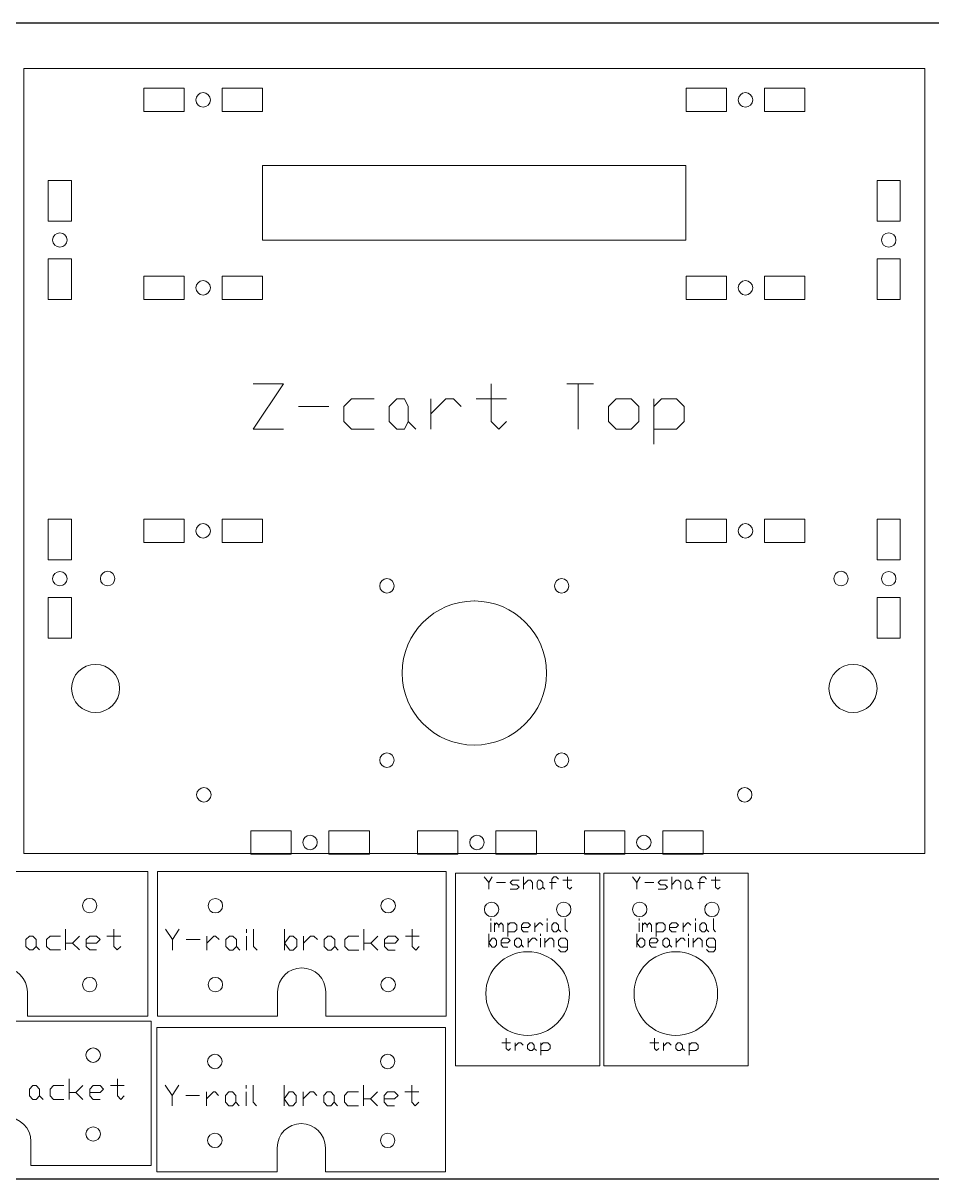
# Model space of a CAD drawing. Header units: inches. Extents: x 0 to 29.1, y -5.3 to 16.1.
# Drawn here: x 9.91 to 19.35, y 4.13 to 16.13 of the extents above; entities that cross this region are included whole.
import ezdxf

# ---------------------------------------------------------------- set-up
doc = ezdxf.new("R2010")
doc.units = ezdxf.units.IN
doc.header["$MEASUREMENT"] = 0
doc.layers.get('0').update_dxf_attribs({"linetype": 'CONTINUOUS', "true_color": 0xffffff})
doc.layers.add('CUT_SHEET_4', color=179, linetype='CONTINUOUS', true_color=0x131326)

# ---------------------------------------------------------------- blocks, each defined once
blk = doc.blocks.new('BORDER')
for p, q in [((24, 0), (0, 0)), ((0, -12), (24, -12))]:
    blk.add_line(p, q)
blk = doc.blocks.new('y_rail_bracket_1')
at = {"layer": 'CUT_SHEET_4', "color": 3, "lineweight": 15, "true_color": 0x00ff00}
for p, q in [((2.998, 0), (0, 0)), ((0, 0), (0, -1.499)), ((2.998, -1.499), (2.998, 0)), ((1.249, -1.499), (1.249, -1.249)), ((1.749, -1.249), (1.749, -1.499)), ((0, -1.499), (1.249, -1.499)), ((1.749, -1.499), (2.998, -1.499))]:
    blk.add_line(p, q, dxfattribs=at)
at = {"layer": 'CUT_SHEET_4', "color": 1, "lineweight": 15, "true_color": 0xff0000}
for p, q in [((0.527, -0.354), (0.527, -0.354)), ((2.321, -0.354), (2.321, -0.354))]:
    blk.add_line(p, q, dxfattribs=at)
at = {"layer": 'CUT_SHEET_4', "color": 7, "lineweight": 15, "true_color": 0xffffff}
for p, q in [((0.085, -0.599), (0.157, -0.706)), ((0.157, -0.706), (0.228, -0.599)), ((0.927, -0.634), (0.927, -0.599)), ((0.999, -0.599), (0.999, -0.778)), ((1.321, -0.814), (1.321, -0.599)), ((2.145, -0.814), (2.145, -0.599)), ((2.647, -0.599), (2.647, -0.778)), ((0.157, -0.706), (0.157, -0.814)), ((0.3, -0.706), (0.443, -0.706)), ((0.515, -0.742), (0.587, -0.67)), ((0.515, -0.814), (0.515, -0.67)), ((0.587, -0.67), (0.605, -0.67)), ((0.605, -0.67), (0.641, -0.706)), ((0.712, -0.706), (0.748, -0.67)), ((0.712, -0.778), (0.712, -0.706)), ((0.748, -0.67), (0.784, -0.67)), ((0.784, -0.67), (0.82, -0.706)), ((0.82, -0.706), (0.82, -0.778)), ((0.927, -0.814), (0.927, -0.67)), ((1.321, -0.742), (1.375, -0.67)), ((1.375, -0.67), (1.411, -0.67)), ((1.411, -0.67), (1.447, -0.706)), ((1.447, -0.706), (1.447, -0.778)), ((1.518, -0.742), (1.59, -0.67)), ((1.518, -0.814), (1.518, -0.67)), ((1.59, -0.67), (1.626, -0.67)), ((1.626, -0.67), (1.662, -0.706)), ((1.733, -0.706), (1.769, -0.67)), ((1.733, -0.778), (1.733, -0.706)), ((1.769, -0.67), (1.805, -0.67)), ((1.805, -0.67), (1.841, -0.706)), ((1.841, -0.706), (1.841, -0.778)), ((1.984, -0.67), (1.948, -0.706)), ((1.948, -0.706), (1.948, -0.778)), ((2.092, -0.67), (1.984, -0.67)), ((2.217, -0.742), (2.289, -0.67)), ((2.396, -0.67), (2.36, -0.706)), ((2.36, -0.706), (2.36, -0.778)), ((2.468, -0.67), (2.396, -0.67)), ((2.504, -0.706), (2.468, -0.67)), ((2.468, -0.742), (2.504, -0.706)), ((2.575, -0.67), (2.719, -0.67)), ((0.748, -0.814), (0.712, -0.778)), ((0.784, -0.814), (0.748, -0.814)), ((0.82, -0.778), (0.784, -0.814)), ((0.82, -0.778), (0.855, -0.814)), ((0.999, -0.778), (1.035, -0.814)), ((1.375, -0.814), (1.321, -0.742)), ((1.411, -0.814), (1.375, -0.814)), ((1.447, -0.778), (1.411, -0.814)), ((1.769, -0.814), (1.733, -0.778)), ((1.805, -0.814), (1.769, -0.814)), ((1.841, -0.778), (1.805, -0.814)), ((1.841, -0.778), (1.877, -0.814)), ((1.948, -0.778), (1.984, -0.814)), ((1.984, -0.814), (2.092, -0.814)), ((2.145, -0.742), (2.217, -0.742)), ((2.217, -0.742), (2.289, -0.814)), ((2.36, -0.742), (2.468, -0.742)), ((2.36, -0.778), (2.396, -0.814)), ((2.396, -0.814), (2.468, -0.814)), ((2.647, -0.778), (2.683, -0.814)), ((2.683, -0.814), (2.719, -0.778))]:
    blk.add_line(p, q, dxfattribs=at)
at = {"layer": 'CUT_SHEET_4', "color": 1, "lineweight": 15, "true_color": 0xff0000}
for points in [[(0.602, -0.279), (0.561, -0.279), (0.527, -0.312), (0.527, -0.354)], [(0.527, -0.354), (0.527, -0.395), (0.561, -0.429), (0.602, -0.429)], [(0.677, -0.354), (0.677, -0.312), (0.644, -0.279), (0.602, -0.279)], [(0.602, -0.429), (0.644, -0.429), (0.677, -0.395), (0.677, -0.354)], [(2.396, -0.279), (2.355, -0.279), (2.321, -0.312), (2.321, -0.354)], [(2.321, -0.354), (2.321, -0.395), (2.355, -0.429), (2.396, -0.429)], [(2.471, -0.354), (2.471, -0.312), (2.437, -0.279), (2.396, -0.279)], [(2.396, -0.429), (2.437, -0.429), (2.471, -0.395), (2.471, -0.354)], [(0.602, -1.098), (0.561, -1.098), (0.527, -1.132), (0.527, -1.173)], [(0.527, -1.173), (0.527, -1.214), (0.561, -1.248), (0.602, -1.248)], [(0.677, -1.173), (0.677, -1.132), (0.644, -1.098), (0.602, -1.098)], [(0.602, -1.248), (0.644, -1.248), (0.677, -1.214), (0.677, -1.173)], [(2.396, -1.098), (2.355, -1.098), (2.321, -1.132), (2.321, -1.173)], [(2.321, -1.173), (2.321, -1.214), (2.355, -1.248), (2.396, -1.248)], [(2.471, -1.173), (2.471, -1.132), (2.437, -1.098), (2.396, -1.098)], [(2.396, -1.248), (2.437, -1.248), (2.471, -1.214), (2.471, -1.173)]]:
    blk.add_open_spline(points, degree=3, dxfattribs=at)
at = {"layer": 'CUT_SHEET_4', "color": 3, "lineweight": 15, "true_color": 0x00ff00}
for points in [[(1.499, -0.999), (1.361, -0.999), (1.249, -1.111), (1.249, -1.249)], [(1.749, -1.249), (1.749, -1.111), (1.637, -0.999), (1.499, -0.999)]]:
    blk.add_open_spline(points, degree=3, dxfattribs=at)
blk = doc.blocks.new('y_rail_block_2')
at = {"layer": 'CUT_SHEET_4', "color": 3, "lineweight": 15, "true_color": 0x00ff00}
for p, q in [((2.998, 0), (0, 0)), ((0, 0), (0, -1.499)), ((2.998, -1.499), (2.998, 0)), ((1.249, -1.499), (1.249, -1.249)), ((1.749, -1.249), (1.749, -1.499)), ((0, -1.499), (1.249, -1.499)), ((1.749, -1.499), (2.998, -1.499))]:
    blk.add_line(p, q, dxfattribs=at)
at = {"layer": 'CUT_SHEET_4', "color": 1, "lineweight": 15, "true_color": 0xff0000}
for p, q in [((0.527, -0.354), (0.527, -0.354)), ((2.321, -0.354), (2.321, -0.354)), ((0.527, -1.173), (0.527, -1.173)), ((2.321, -1.173), (2.321, -1.173))]:
    blk.add_line(p, q, dxfattribs=at)
at = {"layer": 'CUT_SHEET_4', "color": 7, "lineweight": 15, "true_color": 0xffffff}
for p, q in [((0.085, -0.599), (0.157, -0.706)), ((0.157, -0.706), (0.228, -0.599)), ((0.927, -0.634), (0.927, -0.599)), ((0.999, -0.599), (0.999, -0.778)), ((1.321, -0.814), (1.321, -0.599)), ((2.145, -0.814), (2.145, -0.599)), ((2.647, -0.599), (2.647, -0.778)), ((0.157, -0.706), (0.157, -0.814)), ((0.3, -0.706), (0.443, -0.706)), ((0.515, -0.742), (0.587, -0.67)), ((0.515, -0.814), (0.515, -0.67)), ((0.587, -0.67), (0.605, -0.67)), ((0.605, -0.67), (0.64, -0.706)), ((0.712, -0.706), (0.748, -0.67)), ((0.712, -0.778), (0.712, -0.706)), ((0.748, -0.67), (0.784, -0.67)), ((0.784, -0.67), (0.82, -0.706)), ((0.82, -0.706), (0.82, -0.778)), ((0.927, -0.814), (0.927, -0.67)), ((1.321, -0.742), (1.375, -0.67)), ((1.375, -0.67), (1.411, -0.67)), ((1.411, -0.67), (1.447, -0.706)), ((1.447, -0.706), (1.447, -0.778)), ((1.518, -0.742), (1.59, -0.67)), ((1.518, -0.814), (1.518, -0.67)), ((1.59, -0.67), (1.626, -0.67)), ((1.626, -0.67), (1.662, -0.706)), ((1.733, -0.706), (1.769, -0.67)), ((1.733, -0.778), (1.733, -0.706)), ((1.769, -0.67), (1.805, -0.67)), ((1.805, -0.67), (1.841, -0.706)), ((1.841, -0.706), (1.841, -0.778)), ((1.984, -0.67), (1.948, -0.706)), ((1.948, -0.706), (1.948, -0.778)), ((2.092, -0.67), (1.984, -0.67)), ((2.217, -0.742), (2.289, -0.67)), ((2.396, -0.67), (2.36, -0.706)), ((2.36, -0.706), (2.36, -0.778)), ((2.468, -0.67), (2.396, -0.67)), ((2.504, -0.706), (2.468, -0.67)), ((2.468, -0.742), (2.504, -0.706)), ((2.575, -0.67), (2.719, -0.67)), ((0.748, -0.814), (0.712, -0.778)), ((0.784, -0.814), (0.748, -0.814)), ((0.82, -0.778), (0.784, -0.814)), ((0.82, -0.778), (0.855, -0.814)), ((0.999, -0.778), (1.035, -0.814)), ((1.375, -0.814), (1.321, -0.742)), ((1.411, -0.814), (1.375, -0.814)), ((1.447, -0.778), (1.411, -0.814)), ((1.769, -0.814), (1.733, -0.778)), ((1.805, -0.814), (1.769, -0.814)), ((1.841, -0.778), (1.805, -0.814)), ((1.841, -0.778), (1.877, -0.814)), ((1.948, -0.778), (1.984, -0.814)), ((1.984, -0.814), (2.092, -0.814)), ((2.145, -0.742), (2.217, -0.742)), ((2.217, -0.742), (2.289, -0.814)), ((2.36, -0.742), (2.468, -0.742)), ((2.36, -0.778), (2.396, -0.814)), ((2.396, -0.814), (2.468, -0.814)), ((2.647, -0.778), (2.683, -0.814)), ((2.683, -0.814), (2.719, -0.778))]:
    blk.add_line(p, q, dxfattribs=at)
at = {"layer": 'CUT_SHEET_4', "color": 1, "lineweight": 15, "true_color": 0xff0000}
for points in [[(0.602, -0.279), (0.561, -0.279), (0.527, -0.312), (0.527, -0.354)], [(0.527, -0.354), (0.527, -0.395), (0.561, -0.429), (0.602, -0.429)], [(0.677, -0.354), (0.677, -0.312), (0.644, -0.279), (0.602, -0.279)], [(0.602, -0.429), (0.644, -0.429), (0.677, -0.395), (0.677, -0.354)], [(2.396, -0.279), (2.355, -0.279), (2.321, -0.312), (2.321, -0.354)], [(2.321, -0.354), (2.321, -0.395), (2.355, -0.429), (2.396, -0.429)], [(2.471, -0.354), (2.471, -0.312), (2.437, -0.279), (2.396, -0.279)], [(2.396, -0.429), (2.437, -0.429), (2.471, -0.395), (2.471, -0.354)], [(0.602, -1.098), (0.561, -1.098), (0.527, -1.132), (0.527, -1.173)], [(0.527, -1.173), (0.527, -1.214), (0.561, -1.248), (0.602, -1.248)], [(0.677, -1.173), (0.677, -1.132), (0.644, -1.098), (0.602, -1.098)], [(0.602, -1.248), (0.644, -1.248), (0.677, -1.214), (0.677, -1.173)], [(2.396, -1.098), (2.355, -1.098), (2.321, -1.132), (2.321, -1.173)], [(2.321, -1.173), (2.321, -1.214), (2.355, -1.248), (2.396, -1.248)], [(2.471, -1.173), (2.471, -1.132), (2.437, -1.098), (2.396, -1.098)], [(2.396, -1.248), (2.437, -1.248), (2.471, -1.214), (2.471, -1.173)]]:
    blk.add_open_spline(points, degree=3, dxfattribs=at)
at = {"layer": 'CUT_SHEET_4', "color": 3, "lineweight": 15, "true_color": 0x00ff00}
for points in [[(1.499, -0.999), (1.361, -0.999), (1.249, -1.111), (1.249, -1.249)], [(1.749, -1.249), (1.749, -1.111), (1.637, -0.999), (1.499, -0.999)]]:
    blk.add_open_spline(points, degree=3, dxfattribs=at)

msp = doc.modelspace()

# ---------------------------------------------------------------- linework, layer by layer
at = {"layer": 'CUT_SHEET_4', "color": 3, "lineweight": 15, "true_color": 0x00ff00}
for p, q in [((19.273, 15.655), (9.918, 15.655)), ((9.918, 15.655), (9.918, 7.746)), ((19.273, 7.746), (19.273, 15.655)), ((9.918, 7.746), (9.918, 7.505)), ((19.273, 7.505), (19.273, 7.746)), ((9.918, 7.505), (19.273, 7.505)), ((11.205, 7.317), (8.207, 7.317)), ((11.205, 5.818), (11.205, 7.317)), ((14.4, 7.3), (15.899, 7.3)), ((14.4, 5.301), (14.4, 7.3)), ((15.899, 7.3), (15.899, 5.301)), ((15.939, 7.3), (17.438, 7.3)), ((15.939, 5.301), (15.939, 7.3)), ((17.438, 7.3), (17.438, 5.301)), ((9.955, 6.068), (9.955, 5.818)), ((11.241, 5.766), (8.243, 5.766)), ((9.955, 5.818), (11.205, 5.818)), ((11.241, 4.266), (11.241, 5.766)), ((15.899, 5.301), (14.4, 5.301)), ((17.438, 5.301), (15.939, 5.301)), ((9.992, 4.516), (9.992, 4.266)), ((9.992, 4.266), (11.241, 4.266))]:
    msp.add_line(p, q, dxfattribs=at)
at = {"layer": 'CUT_SHEET_4', "color": 1, "lineweight": 15, "true_color": 0xff0000}
for p, q in [((11.164, 15.45), (11.584, 15.45)), ((11.164, 15.21), (11.164, 15.45)), ((11.584, 15.45), (11.584, 15.21)), ((11.977, 15.45), (12.397, 15.45)), ((11.977, 15.21), (11.977, 15.45)), ((12.397, 15.45), (12.397, 15.21)), ((17.214, 15.45), (16.794, 15.45)), ((16.794, 15.45), (16.794, 15.21)), ((17.214, 15.21), (17.214, 15.45)), ((18.027, 15.45), (17.607, 15.45)), ((17.607, 15.45), (17.607, 15.21)), ((18.027, 15.21), (18.027, 15.45)), ((11.584, 15.21), (11.164, 15.21)), ((12.397, 15.21), (11.977, 15.21)), ((16.794, 15.21), (17.214, 15.21)), ((17.607, 15.21), (18.027, 15.21)), ((12.397, 13.875), (12.397, 14.65)), ((12.397, 14.65), (16.793, 14.65)), ((16.793, 14.65), (16.793, 13.875)), ((10.173, 14.492), (10.413, 14.492)), ((10.173, 14.072), (10.173, 14.492)), ((10.413, 14.492), (10.413, 14.072)), ((19.018, 14.492), (18.778, 14.492)), ((18.778, 14.492), (18.778, 14.072)), ((19.018, 14.072), (19.018, 14.492)), ((10.413, 14.072), (10.173, 14.072)), ((18.778, 14.072), (19.018, 14.072)), ((16.793, 13.875), (12.397, 13.875)), ((10.173, 13.679), (10.413, 13.679)), ((10.173, 13.259), (10.173, 13.679)), ((10.413, 13.679), (10.413, 13.259)), ((19.018, 13.679), (18.778, 13.679)), ((18.778, 13.679), (18.778, 13.259)), ((19.018, 13.259), (19.018, 13.679)), ((11.164, 13.499), (11.584, 13.499)), ((11.164, 13.259), (11.164, 13.499)), ((11.584, 13.499), (11.584, 13.259)), ((11.977, 13.499), (12.397, 13.499)), ((11.977, 13.259), (11.977, 13.499)), ((12.397, 13.499), (12.397, 13.259)), ((17.214, 13.499), (16.794, 13.499)), ((16.794, 13.499), (16.794, 13.259)), ((17.214, 13.259), (17.214, 13.499)), ((18.027, 13.499), (17.607, 13.499)), ((17.607, 13.499), (17.607, 13.259)), ((18.027, 13.259), (18.027, 13.499)), ((10.413, 13.259), (10.173, 13.259)), ((11.584, 13.259), (11.164, 13.259)), ((12.397, 13.259), (11.977, 13.259)), ((16.794, 13.259), (17.214, 13.259)), ((17.607, 13.259), (18.027, 13.259)), ((18.778, 13.259), (19.018, 13.259)), ((10.173, 10.975), (10.413, 10.975)), ((10.173, 10.555), (10.173, 10.975)), ((10.413, 10.975), (10.413, 10.555)), ((11.164, 10.975), (11.584, 10.975)), ((11.164, 10.735), (11.164, 10.975)), ((11.584, 10.975), (11.584, 10.735)), ((11.977, 10.975), (12.397, 10.975)), ((11.977, 10.735), (11.977, 10.975)), ((12.397, 10.975), (12.397, 10.735)), ((17.214, 10.975), (16.794, 10.975)), ((16.794, 10.975), (16.794, 10.735)), ((17.214, 10.735), (17.214, 10.975)), ((18.027, 10.975), (17.607, 10.975)), ((17.607, 10.975), (17.607, 10.735)), ((18.027, 10.735), (18.027, 10.975)), ((19.018, 10.975), (18.778, 10.975)), ((18.778, 10.975), (18.778, 10.555)), ((19.018, 10.555), (19.018, 10.975)), ((11.584, 10.735), (11.164, 10.735)), ((12.397, 10.735), (11.977, 10.735)), ((16.794, 10.735), (17.214, 10.735)), ((17.607, 10.735), (18.027, 10.735)), ((10.413, 10.555), (10.173, 10.555)), ((18.778, 10.555), (19.018, 10.555)), ((18.478, 10.36), (18.478, 10.36)), ((13.763, 10.284), (13.763, 10.284)), ((15.428, 10.284), (15.428, 10.284)), ((18.403, 10.285), (18.403, 10.285)), ((10.173, 10.162), (10.413, 10.162)), ((10.173, 9.742), (10.173, 10.162)), ((10.413, 10.162), (10.413, 9.742)), ((19.018, 10.162), (18.778, 10.162)), ((18.778, 10.162), (18.778, 9.742)), ((19.018, 9.742), (19.018, 10.162)), ((10.413, 9.742), (10.173, 9.742)), ((18.778, 9.742), (19.018, 9.742)), ((12.274, 7.739), (12.694, 7.739)), ((12.274, 7.5), (12.274, 7.739)), ((12.694, 7.739), (12.694, 7.5)), ((13.087, 7.739), (13.507, 7.739)), ((13.087, 7.5), (13.087, 7.739)), ((13.507, 7.739), (13.507, 7.5)), ((14.007, 7.739), (14.426, 7.739)), ((14.007, 7.5), (14.007, 7.739)), ((14.426, 7.739), (14.426, 7.5)), ((14.82, 7.739), (15.24, 7.739)), ((14.82, 7.5), (14.82, 7.739)), ((15.24, 7.739), (15.24, 7.5)), ((15.739, 7.739), (16.159, 7.739)), ((15.739, 7.5), (15.739, 7.739)), ((16.159, 7.739), (16.159, 7.5)), ((16.553, 7.739), (16.972, 7.739)), ((16.553, 7.5), (16.553, 7.739)), ((16.972, 7.739), (16.972, 7.5)), ((12.694, 7.5), (12.274, 7.5)), ((13.507, 7.5), (13.087, 7.5)), ((14.426, 7.5), (14.007, 7.5)), ((15.24, 7.5), (14.82, 7.5)), ((16.159, 7.5), (15.739, 7.5)), ((16.972, 7.5), (16.553, 7.5)), ((10.527, 6.964), (10.527, 6.964)), ((17.063, 7), (17.063, 7)), ((10.602, 6.889), (10.602, 6.889)), ((14.7, 6.925), (14.7, 6.925)), ((16.239, 6.925), (16.239, 6.925)), ((16.313, 6.85), (16.313, 6.85)), ((15.15, 6.485), (15.15, 6.485)), ((10.527, 6.144), (10.527, 6.144)), ((10.602, 6.069), (10.602, 6.069)), ((15.584, 6.051), (15.584, 6.051)), ((17.122, 6.051), (17.122, 6.051)), ((16.688, 5.616), (16.688, 5.616)), ((10.564, 5.412), (10.564, 5.412)), ((10.639, 5.337), (10.639, 5.337)), ((10.639, 4.518), (10.639, 4.518))]:
    msp.add_line(p, q, dxfattribs=at)
at = {"layer": 'CUT_SHEET_4', "color": 7, "lineweight": 15, "true_color": 0xffffff}
for p, q in [((12.299, 12.383), (12.613, 12.383)), ((12.613, 12.383), (12.299, 11.912)), ((14.772, 12.383), (14.772, 11.99)), ((15.557, 12.383), (15.832, 12.383)), ((15.675, 12.383), (15.675, 11.912)), ((12.77, 12.147), (13.084, 12.147)), ((13.32, 12.226), (13.242, 12.147)), ((13.242, 12.147), (13.242, 11.99)), ((13.556, 12.226), (13.32, 12.226)), ((13.713, 12.147), (13.791, 12.226)), ((13.713, 11.99), (13.713, 12.147)), ((13.791, 12.226), (13.87, 12.226)), ((13.87, 12.226), (13.909, 12.147)), ((13.909, 12.147), (13.909, 11.99)), ((14.144, 12.069), (14.301, 12.226)), ((14.144, 11.912), (14.144, 12.226)), ((14.301, 12.226), (14.38, 12.226)), ((14.38, 12.226), (14.458, 12.147)), ((14.615, 12.226), (14.929, 12.226)), ((15.989, 12.147), (16.068, 12.226)), ((15.989, 11.99), (15.989, 12.147)), ((16.068, 12.226), (16.225, 12.226)), ((16.225, 12.226), (16.303, 12.147)), ((16.303, 12.147), (16.303, 11.99)), ((16.46, 12.147), (16.539, 12.226)), ((16.46, 11.755), (16.46, 12.226)), ((16.539, 12.226), (16.696, 12.226)), ((16.696, 12.226), (16.774, 12.147)), ((16.774, 12.147), (16.774, 11.99)), ((12.299, 11.912), (12.613, 11.912)), ((13.242, 11.99), (13.32, 11.912)), ((13.32, 11.912), (13.556, 11.912)), ((13.791, 11.912), (13.713, 11.99)), ((13.87, 11.912), (13.791, 11.912)), ((13.909, 11.99), (13.87, 11.912)), ((13.909, 11.99), (13.987, 11.912)), ((14.772, 11.99), (14.851, 11.912)), ((14.851, 11.912), (14.929, 11.99)), ((16.068, 11.912), (15.989, 11.99)), ((16.225, 11.912), (16.068, 11.912)), ((16.303, 11.99), (16.225, 11.912)), ((16.696, 11.912), (16.46, 11.912)), ((16.774, 11.99), (16.696, 11.912)), ((14.699, 7.262), (14.746, 7.204)), ((14.746, 7.204), (14.781, 7.262)), ((14.746, 7.204), (14.746, 7.134)), ((14.827, 7.204), (14.921, 7.204)), ((14.967, 7.204), (14.991, 7.227)), ((14.991, 7.181), (14.967, 7.204)), ((14.991, 7.227), (15.061, 7.227)), ((15.107, 7.134), (15.107, 7.262)), ((15.107, 7.181), (15.154, 7.227)), ((15.154, 7.227), (15.178, 7.227)), ((15.178, 7.227), (15.201, 7.204)), ((15.201, 7.204), (15.201, 7.134)), ((15.248, 7.204), (15.259, 7.227)), ((15.248, 7.157), (15.248, 7.204)), ((15.259, 7.227), (15.283, 7.227)), ((15.283, 7.227), (15.306, 7.204)), ((15.306, 7.204), (15.306, 7.157)), ((15.376, 7.204), (15.446, 7.204)), ((15.423, 7.262), (15.399, 7.239)), ((15.399, 7.239), (15.399, 7.134)), ((15.446, 7.262), (15.423, 7.262)), ((15.469, 7.239), (15.446, 7.262)), ((15.516, 7.227), (15.609, 7.227)), ((15.563, 7.262), (15.563, 7.157)), ((16.238, 7.262), (16.284, 7.204)), ((16.284, 7.204), (16.319, 7.262)), ((16.284, 7.204), (16.284, 7.134)), ((16.366, 7.204), (16.459, 7.204)), ((16.506, 7.204), (16.529, 7.227)), ((16.529, 7.181), (16.506, 7.204)), ((16.529, 7.227), (16.6, 7.227)), ((16.646, 7.134), (16.646, 7.262)), ((16.646, 7.181), (16.693, 7.227)), ((16.693, 7.227), (16.716, 7.227)), ((16.716, 7.227), (16.74, 7.204)), ((16.74, 7.204), (16.74, 7.134)), ((16.786, 7.204), (16.798, 7.227)), ((16.786, 7.157), (16.786, 7.204)), ((16.798, 7.227), (16.821, 7.227)), ((16.821, 7.227), (16.845, 7.204)), ((16.845, 7.204), (16.845, 7.157)), ((16.915, 7.204), (16.985, 7.204)), ((16.961, 7.262), (16.938, 7.239)), ((16.938, 7.239), (16.938, 7.134)), ((16.985, 7.262), (16.961, 7.262)), ((17.008, 7.239), (16.985, 7.262)), ((17.055, 7.227), (17.148, 7.227)), ((17.101, 7.262), (17.101, 7.157)), ((14.967, 7.134), (15.037, 7.134)), ((15.037, 7.181), (14.991, 7.181)), ((15.061, 7.157), (15.037, 7.181)), ((15.037, 7.134), (15.061, 7.157)), ((15.259, 7.134), (15.248, 7.157)), ((15.283, 7.134), (15.259, 7.134)), ((15.306, 7.157), (15.283, 7.134)), ((15.306, 7.157), (15.329, 7.134)), ((15.563, 7.157), (15.586, 7.134)), ((15.586, 7.134), (15.609, 7.157)), ((16.506, 7.134), (16.576, 7.134)), ((16.576, 7.181), (16.529, 7.181)), ((16.6, 7.157), (16.576, 7.181)), ((16.576, 7.134), (16.6, 7.157)), ((16.798, 7.134), (16.786, 7.157)), ((16.821, 7.134), (16.798, 7.134)), ((16.845, 7.157), (16.821, 7.134)), ((16.845, 7.157), (16.868, 7.134)), ((17.101, 7.157), (17.125, 7.134)), ((17.125, 7.134), (17.148, 7.157)), ((14.769, 6.808), (14.769, 6.831)), ((14.769, 6.691), (14.769, 6.785)), ((14.804, 6.761), (14.827, 6.785)), ((14.804, 6.691), (14.804, 6.785)), ((14.827, 6.785), (14.851, 6.761)), ((14.851, 6.761), (14.874, 6.785)), ((14.851, 6.761), (14.851, 6.738)), ((14.874, 6.785), (14.897, 6.761)), ((14.897, 6.761), (14.897, 6.691)), ((14.944, 6.761), (14.968, 6.785)), ((14.944, 6.645), (14.944, 6.785)), ((14.968, 6.785), (15.014, 6.785)), ((15.014, 6.785), (15.037, 6.761)), ((15.037, 6.761), (15.037, 6.715)), ((15.108, 6.785), (15.084, 6.761)), ((15.084, 6.761), (15.084, 6.715)), ((15.084, 6.738), (15.154, 6.738)), ((15.154, 6.785), (15.108, 6.785)), ((15.178, 6.761), (15.154, 6.785)), ((15.154, 6.738), (15.178, 6.761)), ((15.224, 6.738), (15.271, 6.785)), ((15.224, 6.691), (15.224, 6.785)), ((15.271, 6.785), (15.283, 6.785)), ((15.283, 6.785), (15.306, 6.761)), ((15.353, 6.808), (15.353, 6.831)), ((15.353, 6.691), (15.353, 6.785)), ((15.399, 6.761), (15.423, 6.785)), ((15.399, 6.715), (15.399, 6.761)), ((15.423, 6.785), (15.446, 6.785)), ((15.446, 6.785), (15.469, 6.761)), ((15.469, 6.761), (15.469, 6.715)), ((15.539, 6.831), (15.539, 6.715)), ((16.308, 6.808), (16.308, 6.831)), ((16.308, 6.691), (16.308, 6.785)), ((16.343, 6.761), (16.366, 6.785)), ((16.343, 6.691), (16.343, 6.785)), ((16.366, 6.785), (16.389, 6.761)), ((16.389, 6.761), (16.413, 6.785)), ((16.389, 6.761), (16.389, 6.738)), ((16.413, 6.785), (16.436, 6.761)), ((16.436, 6.761), (16.436, 6.691)), ((16.483, 6.761), (16.506, 6.785)), ((16.483, 6.645), (16.483, 6.785)), ((16.506, 6.785), (16.553, 6.785)), ((16.553, 6.785), (16.576, 6.761)), ((16.576, 6.761), (16.576, 6.715)), ((16.646, 6.785), (16.623, 6.761)), ((16.623, 6.761), (16.623, 6.715)), ((16.623, 6.738), (16.693, 6.738)), ((16.693, 6.785), (16.646, 6.785)), ((16.716, 6.761), (16.693, 6.785)), ((16.693, 6.738), (16.716, 6.761)), ((16.763, 6.738), (16.81, 6.785)), ((16.763, 6.691), (16.763, 6.785)), ((16.81, 6.785), (16.821, 6.785)), ((16.821, 6.785), (16.845, 6.761)), ((16.891, 6.808), (16.891, 6.831)), ((16.891, 6.691), (16.891, 6.785)), ((16.938, 6.761), (16.961, 6.785)), ((16.938, 6.715), (16.938, 6.761)), ((16.961, 6.785), (16.985, 6.785)), ((16.985, 6.785), (17.008, 6.761)), ((17.008, 6.761), (17.008, 6.715)), ((17.078, 6.831), (17.078, 6.715)), ((9.94, 6.611), (9.976, 6.647)), ((9.94, 6.54), (9.94, 6.611)), ((9.976, 6.647), (10.011, 6.647)), ((10.011, 6.647), (10.047, 6.611)), ((10.047, 6.611), (10.047, 6.54)), ((10.191, 6.647), (10.155, 6.611)), ((10.155, 6.611), (10.155, 6.54)), ((10.298, 6.647), (10.191, 6.647)), ((10.352, 6.504), (10.352, 6.719)), ((10.424, 6.575), (10.495, 6.647)), ((10.603, 6.647), (10.567, 6.611)), ((10.567, 6.611), (10.567, 6.54)), ((10.674, 6.647), (10.603, 6.647)), ((10.71, 6.611), (10.674, 6.647)), ((10.674, 6.575), (10.71, 6.611)), ((10.782, 6.647), (10.925, 6.647)), ((10.853, 6.719), (10.853, 6.54)), ((14.746, 6.532), (14.746, 6.672)), ((14.746, 6.579), (14.781, 6.626)), ((14.781, 6.626), (14.804, 6.626)), ((14.804, 6.626), (14.827, 6.602)), ((14.827, 6.602), (14.827, 6.556)), ((14.897, 6.626), (14.874, 6.602)), ((14.874, 6.602), (14.874, 6.556)), ((14.944, 6.626), (14.897, 6.626)), ((15.014, 6.691), (14.944, 6.691)), ((14.967, 6.602), (14.944, 6.626)), ((14.944, 6.579), (14.967, 6.602)), ((15.037, 6.715), (15.014, 6.691)), ((15.014, 6.602), (15.037, 6.626)), ((15.014, 6.556), (15.014, 6.602)), ((15.037, 6.626), (15.061, 6.626)), ((15.061, 6.626), (15.084, 6.602)), ((15.084, 6.715), (15.108, 6.691)), ((15.084, 6.602), (15.084, 6.556)), ((15.108, 6.691), (15.154, 6.691)), ((15.154, 6.579), (15.201, 6.626)), ((15.154, 6.532), (15.154, 6.626)), ((15.201, 6.626), (15.224, 6.626)), ((15.224, 6.626), (15.248, 6.602)), ((15.283, 6.649), (15.283, 6.672)), ((15.283, 6.532), (15.283, 6.626)), ((15.329, 6.579), (15.376, 6.626)), ((15.329, 6.532), (15.329, 6.626)), ((15.376, 6.626), (15.399, 6.626)), ((15.423, 6.691), (15.399, 6.715)), ((15.399, 6.626), (15.423, 6.602)), ((15.446, 6.691), (15.423, 6.691)), ((15.423, 6.602), (15.423, 6.532)), ((15.469, 6.715), (15.446, 6.691)), ((15.469, 6.715), (15.493, 6.691)), ((15.493, 6.626), (15.469, 6.602)), ((15.469, 6.602), (15.469, 6.556)), ((15.539, 6.626), (15.493, 6.626)), ((15.539, 6.715), (15.563, 6.691)), ((15.563, 6.602), (15.539, 6.626)), ((15.563, 6.509), (15.563, 6.602)), ((16.284, 6.532), (16.284, 6.672)), ((16.284, 6.579), (16.319, 6.626)), ((16.319, 6.626), (16.343, 6.626)), ((16.343, 6.626), (16.366, 6.602)), ((16.366, 6.602), (16.366, 6.556)), ((16.436, 6.626), (16.413, 6.602)), ((16.413, 6.602), (16.413, 6.556)), ((16.483, 6.626), (16.436, 6.626)), ((16.553, 6.691), (16.483, 6.691)), ((16.506, 6.602), (16.483, 6.626)), ((16.483, 6.579), (16.506, 6.602)), ((16.576, 6.715), (16.553, 6.691)), ((16.553, 6.602), (16.576, 6.626)), ((16.553, 6.556), (16.553, 6.602)), ((16.576, 6.626), (16.599, 6.626)), ((16.599, 6.626), (16.623, 6.602)), ((16.623, 6.715), (16.646, 6.691)), ((16.623, 6.602), (16.623, 6.556)), ((16.646, 6.691), (16.693, 6.691)), ((16.693, 6.579), (16.739, 6.626)), ((16.693, 6.532), (16.693, 6.626)), ((16.739, 6.626), (16.763, 6.626)), ((16.763, 6.626), (16.786, 6.602)), ((16.821, 6.649), (16.821, 6.672)), ((16.821, 6.532), (16.821, 6.626)), ((16.868, 6.579), (16.915, 6.626)), ((16.868, 6.532), (16.868, 6.626)), ((16.915, 6.626), (16.938, 6.626)), ((16.961, 6.691), (16.938, 6.715)), ((16.938, 6.626), (16.961, 6.602)), ((16.985, 6.691), (16.961, 6.691)), ((16.961, 6.602), (16.961, 6.532)), ((17.008, 6.715), (16.985, 6.691)), ((17.008, 6.715), (17.031, 6.691)), ((17.031, 6.626), (17.008, 6.602)), ((17.008, 6.602), (17.008, 6.556)), ((17.078, 6.626), (17.031, 6.626)), ((17.078, 6.715), (17.101, 6.691)), ((17.101, 6.602), (17.078, 6.626)), ((17.101, 6.509), (17.101, 6.602)), ((9.976, 6.504), (9.94, 6.54)), ((10.011, 6.504), (9.976, 6.504)), ((10.047, 6.54), (10.011, 6.504)), ((10.047, 6.54), (10.083, 6.504)), ((10.155, 6.54), (10.191, 6.504)), ((10.191, 6.504), (10.298, 6.504)), ((10.352, 6.575), (10.424, 6.575)), ((10.424, 6.575), (10.495, 6.504)), ((10.567, 6.575), (10.674, 6.575)), ((10.567, 6.54), (10.603, 6.504)), ((10.603, 6.504), (10.674, 6.504)), ((10.853, 6.54), (10.889, 6.504)), ((10.889, 6.504), (10.925, 6.54)), ((14.781, 6.532), (14.746, 6.579)), ((14.804, 6.532), (14.781, 6.532)), ((14.827, 6.556), (14.804, 6.532)), ((14.874, 6.579), (14.944, 6.579)), ((14.874, 6.556), (14.897, 6.532)), ((14.897, 6.532), (14.944, 6.532)), ((15.037, 6.532), (15.014, 6.556)), ((15.061, 6.532), (15.037, 6.532)), ((15.084, 6.556), (15.061, 6.532)), ((15.084, 6.556), (15.107, 6.532)), ((15.469, 6.556), (15.493, 6.532)), ((15.469, 6.509), (15.493, 6.486)), ((15.493, 6.532), (15.563, 6.532)), ((15.493, 6.486), (15.539, 6.486)), ((15.539, 6.486), (15.563, 6.509)), ((16.319, 6.532), (16.284, 6.579)), ((16.343, 6.532), (16.319, 6.532)), ((16.366, 6.556), (16.343, 6.532)), ((16.413, 6.579), (16.483, 6.579)), ((16.413, 6.556), (16.436, 6.532)), ((16.436, 6.532), (16.483, 6.532)), ((16.576, 6.532), (16.553, 6.556)), ((16.599, 6.532), (16.576, 6.532)), ((16.623, 6.556), (16.599, 6.532)), ((16.623, 6.556), (16.646, 6.532)), ((17.008, 6.556), (17.031, 6.532)), ((17.008, 6.509), (17.031, 6.486)), ((17.031, 6.532), (17.101, 6.532)), ((17.031, 6.486), (17.078, 6.486)), ((17.078, 6.486), (17.101, 6.509)), ((14.88, 5.54), (14.973, 5.54)), ((14.927, 5.587), (14.927, 5.482)), ((15.02, 5.505), (15.055, 5.54)), ((15.02, 5.459), (15.02, 5.54)), ((15.055, 5.54), (15.078, 5.54)), ((15.078, 5.54), (15.102, 5.517)), ((15.148, 5.517), (15.172, 5.54)), ((15.172, 5.54), (15.195, 5.54)), ((15.195, 5.54), (15.218, 5.517)), ((15.288, 5.517), (15.312, 5.54)), ((15.288, 5.412), (15.288, 5.54)), ((15.312, 5.54), (15.358, 5.54)), ((15.358, 5.54), (15.382, 5.517)), ((16.419, 5.54), (16.512, 5.54)), ((16.465, 5.587), (16.465, 5.482)), ((16.559, 5.505), (16.594, 5.54)), ((16.559, 5.459), (16.559, 5.54)), ((16.594, 5.54), (16.617, 5.54)), ((16.617, 5.54), (16.64, 5.517)), ((16.687, 5.517), (16.71, 5.54)), ((16.71, 5.54), (16.734, 5.54)), ((16.734, 5.54), (16.757, 5.517)), ((16.827, 5.517), (16.85, 5.54)), ((16.827, 5.412), (16.827, 5.54)), ((16.85, 5.54), (16.897, 5.54)), ((16.897, 5.54), (16.92, 5.517)), ((14.927, 5.482), (14.95, 5.459)), ((14.95, 5.459), (14.973, 5.482)), ((15.148, 5.482), (15.148, 5.517)), ((15.172, 5.459), (15.148, 5.482)), ((15.195, 5.459), (15.172, 5.459)), ((15.218, 5.482), (15.195, 5.459)), ((15.218, 5.517), (15.218, 5.482)), ((15.218, 5.482), (15.242, 5.459)), ((15.358, 5.459), (15.288, 5.459)), ((15.382, 5.482), (15.358, 5.459)), ((15.382, 5.517), (15.382, 5.482)), ((16.465, 5.482), (16.489, 5.459)), ((16.489, 5.459), (16.512, 5.482)), ((16.687, 5.482), (16.687, 5.517)), ((16.71, 5.459), (16.687, 5.482)), ((16.734, 5.459), (16.71, 5.459)), ((16.757, 5.482), (16.734, 5.459)), ((16.757, 5.517), (16.757, 5.482)), ((16.757, 5.482), (16.78, 5.459)), ((16.897, 5.459), (16.827, 5.459)), ((16.92, 5.482), (16.897, 5.459)), ((16.92, 5.517), (16.92, 5.482)), ((10.388, 4.952), (10.388, 5.167)), ((10.89, 5.167), (10.89, 4.988)), ((9.976, 5.059), (10.012, 5.095)), ((9.976, 4.988), (9.976, 5.059)), ((10.012, 5.095), (10.048, 5.095)), ((10.048, 5.095), (10.083, 5.059)), ((10.083, 5.059), (10.083, 4.988)), ((10.227, 5.095), (10.191, 5.059)), ((10.191, 5.059), (10.191, 4.988)), ((10.334, 5.095), (10.227, 5.095)), ((10.46, 5.024), (10.531, 5.095)), ((10.639, 5.095), (10.603, 5.059)), ((10.603, 5.059), (10.603, 4.988)), ((10.71, 5.095), (10.639, 5.095)), ((10.746, 5.059), (10.71, 5.095)), ((10.71, 5.024), (10.746, 5.059)), ((10.818, 5.095), (10.961, 5.095)), ((10.012, 4.952), (9.976, 4.988)), ((10.048, 4.952), (10.012, 4.952)), ((10.083, 4.988), (10.048, 4.952)), ((10.083, 4.988), (10.119, 4.952)), ((10.191, 4.988), (10.227, 4.952)), ((10.227, 4.952), (10.334, 4.952)), ((10.388, 5.024), (10.46, 5.024)), ((10.46, 5.024), (10.531, 4.952)), ((10.603, 5.024), (10.71, 5.024)), ((10.603, 4.988), (10.639, 4.952)), ((10.639, 4.952), (10.71, 4.952)), ((10.89, 4.988), (10.925, 4.952)), ((10.925, 4.952), (10.961, 4.988))]:
    msp.add_line(p, q, dxfattribs=at)
at = {"layer": 'CUT_SHEET_4', "color": 1, "lineweight": 15, "true_color": 0xff0000}
for points, degree in [([(11.78, 15.405), (11.739, 15.405), (11.705, 15.371), (11.705, 15.33)], 3), ([(11.855, 15.33), (11.855, 15.371), (11.822, 15.405), (11.78, 15.405)], 3), ([(17.411, 15.405), (17.369, 15.405), (17.336, 15.371), (17.336, 15.33)], 3), ([(17.486, 15.33), (17.486, 15.371), (17.452, 15.405), (17.411, 15.405)], 3), ([(11.705, 15.33), (11.705, 15.288), (11.739, 15.255), (11.78, 15.255)], 3), ([(11.78, 15.255), (11.822, 15.255), (11.855, 15.288), (11.855, 15.33)], 3), ([(17.336, 15.33), (17.336, 15.288), (17.369, 15.255), (17.411, 15.255)], 3), ([(17.411, 15.255), (17.452, 15.255), (17.486, 15.288), (17.486, 15.33)], 3), ([(10.293, 13.95), (10.252, 13.95), (10.218, 13.917), (10.218, 13.875)], 3), ([(10.368, 13.875), (10.368, 13.917), (10.334, 13.95), (10.293, 13.95)], 3), ([(18.898, 13.95), (18.857, 13.95), (18.823, 13.917), (18.823, 13.875)], 3), ([(18.973, 13.875), (18.973, 13.917), (18.939, 13.95), (18.898, 13.95)], 3), ([(10.218, 13.875), (10.218, 13.834), (10.252, 13.8), (10.293, 13.8)], 3), ([(10.293, 13.8), (10.334, 13.8), (10.368, 13.834), (10.368, 13.875)], 3), ([(18.823, 13.875), (18.823, 13.834), (18.857, 13.8), (18.898, 13.8)], 3), ([(18.898, 13.8), (18.939, 13.8), (18.973, 13.834), (18.973, 13.875)], 3), ([(11.78, 13.454), (11.739, 13.454), (11.705, 13.42), (11.705, 13.379)], 3), ([(11.855, 13.379), (11.855, 13.42), (11.822, 13.454), (11.78, 13.454)], 3), ([(17.411, 13.454), (17.369, 13.454), (17.336, 13.42), (17.336, 13.379)], 3), ([(17.486, 13.379), (17.486, 13.42), (17.452, 13.454), (17.411, 13.454)], 3), ([(11.705, 13.379), (11.705, 13.337), (11.739, 13.304), (11.78, 13.304)], 3), ([(11.78, 13.304), (11.822, 13.304), (11.855, 13.337), (11.855, 13.379)], 3), ([(17.336, 13.379), (17.336, 13.337), (17.369, 13.304), (17.411, 13.304)], 3), ([(17.411, 13.304), (17.452, 13.304), (17.486, 13.337), (17.486, 13.379)], 3), ([(11.78, 10.93), (11.739, 10.93), (11.705, 10.896), (11.705, 10.855)], 3), ([(11.855, 10.855), (11.855, 10.896), (11.822, 10.93), (11.78, 10.93)], 3), ([(17.411, 10.93), (17.369, 10.93), (17.336, 10.896), (17.336, 10.855)], 3), ([(17.486, 10.855), (17.486, 10.896), (17.452, 10.93), (17.411, 10.93)], 3), ([(11.705, 10.855), (11.705, 10.814), (11.739, 10.78), (11.78, 10.78)], 3), ([(11.78, 10.78), (11.822, 10.78), (11.855, 10.814), (11.855, 10.855)], 3), ([(17.336, 10.855), (17.336, 10.814), (17.369, 10.78), (17.411, 10.78)], 3), ([(17.411, 10.78), (17.452, 10.78), (17.486, 10.814), (17.486, 10.855)], 3), ([(10.293, 10.433), (10.251, 10.433), (10.218, 10.4), (10.218, 10.358)], 3), ([(10.218, 10.358), (10.218, 10.317), (10.251, 10.284), (10.293, 10.284)], 3), ([(10.368, 10.358), (10.368, 10.4), (10.334, 10.433), (10.293, 10.433)], 3), ([(10.293, 10.284), (10.334, 10.284), (10.368, 10.317), (10.368, 10.358)], 3), ([(10.788, 10.435), (10.747, 10.435), (10.713, 10.401), (10.713, 10.36)], 3), ([(10.713, 10.36), (10.713, 10.318), (10.747, 10.285), (10.788, 10.285)], 3), ([(10.863, 10.36), (10.863, 10.401), (10.83, 10.435), (10.788, 10.435)], 3), ([(10.788, 10.285), (10.83, 10.285), (10.863, 10.318), (10.863, 10.36)], 3), ([(13.688, 10.359), (13.647, 10.359), (13.614, 10.325), (13.614, 10.284)], 3), ([(13.689, 10.359), (13.688, 10.359), (13.688, 10.359)], 2), ([(13.763, 10.284), (13.763, 10.325), (13.73, 10.359), (13.689, 10.359)], 3), ([(15.502, 10.359), (15.461, 10.359), (15.428, 10.325), (15.428, 10.284)], 3), ([(15.577, 10.284), (15.577, 10.325), (15.544, 10.359), (15.502, 10.359)], 3), ([(18.403, 10.435), (18.361, 10.435), (18.328, 10.401), (18.328, 10.36)], 3), ([(18.328, 10.36), (18.328, 10.318), (18.361, 10.285), (18.403, 10.285)], 3), ([(18.478, 10.36), (18.478, 10.401), (18.444, 10.435), (18.403, 10.435)], 3), ([(18.403, 10.285), (18.444, 10.285), (18.478, 10.318), (18.478, 10.36)], 3), ([(18.898, 10.433), (18.857, 10.433), (18.823, 10.4), (18.823, 10.358)], 3), ([(18.823, 10.358), (18.823, 10.317), (18.857, 10.284), (18.898, 10.284)], 3), ([(18.973, 10.358), (18.973, 10.4), (18.939, 10.433), (18.898, 10.433)], 3), ([(18.898, 10.284), (18.939, 10.284), (18.973, 10.317), (18.973, 10.358)], 3), ([(13.614, 10.284), (13.614, 10.243), (13.647, 10.209), (13.688, 10.209)], 3), ([(13.688, 10.209), (13.73, 10.209), (13.763, 10.243), (13.763, 10.284)], 3), ([(15.428, 10.284), (15.428, 10.243), (15.461, 10.209), (15.502, 10.209)], 3), ([(15.502, 10.209), (15.544, 10.209), (15.577, 10.243), (15.577, 10.284)], 3), ([(14.595, 10.127), (14.182, 10.127), (13.846, 9.793), (13.846, 9.379)], 3), ([(14.596, 10.127), (14.595, 10.127), (14.595, 10.127), (14.595, 10.127)], 3), ([(15.345, 9.379), (15.345, 9.793), (15.009, 10.127), (14.596, 10.127)], 3), ([(10.663, 9.469), (10.525, 9.469), (10.414, 9.357), (10.414, 9.219)], 3), ([(10.913, 9.219), (10.913, 9.357), (10.801, 9.469), (10.663, 9.469)], 3), ([(13.846, 9.379), (13.846, 8.966), (14.182, 8.631), (14.595, 8.631)], 3), ([(13.846, 9.379), (13.846, 9.379), (13.846, 9.379), (13.846, 9.379)], 3), ([(14.595, 8.631), (15.009, 8.631), (15.345, 8.966), (15.345, 9.379)], 3), ([(18.528, 9.469), (18.39, 9.469), (18.278, 9.357), (18.278, 9.219)], 3), ([(18.777, 9.219), (18.777, 9.357), (18.666, 9.469), (18.528, 9.469)], 3), ([(10.414, 9.219), (10.414, 9.081), (10.525, 8.969), (10.663, 8.969)], 3), ([(10.663, 8.969), (10.801, 8.969), (10.913, 9.081), (10.913, 9.219)], 3), ([(18.278, 9.219), (18.278, 9.081), (18.39, 8.969), (18.528, 8.969)], 3), ([(18.528, 8.969), (18.666, 8.969), (18.777, 9.081), (18.777, 9.219)], 3), ([(13.688, 8.549), (13.647, 8.549), (13.614, 8.515), (13.614, 8.474)], 3), ([(13.763, 8.474), (13.763, 8.515), (13.73, 8.549), (13.688, 8.549)], 3), ([(15.502, 8.549), (15.461, 8.549), (15.428, 8.515), (15.428, 8.474)], 3), ([(15.577, 8.474), (15.577, 8.515), (15.544, 8.549), (15.502, 8.549)], 3), ([(13.614, 8.474), (13.614, 8.433), (13.647, 8.399), (13.688, 8.399)], 3), ([(13.688, 8.399), (13.73, 8.399), (13.763, 8.433), (13.763, 8.474)], 3), ([(13.763, 8.474), (13.763, 8.474), (13.763, 8.474), (13.763, 8.474)], 3), ([(15.428, 8.474), (15.428, 8.433), (15.461, 8.399), (15.502, 8.399)], 3), ([(15.502, 8.399), (15.544, 8.399), (15.577, 8.433), (15.577, 8.474)], 3), ([(11.788, 8.19), (11.746, 8.19), (11.713, 8.156), (11.713, 8.115)], 3), ([(11.863, 8.115), (11.863, 8.156), (11.829, 8.19), (11.788, 8.19)], 3), ([(17.403, 8.19), (17.362, 8.19), (17.328, 8.156), (17.328, 8.115)], 3), ([(17.478, 8.115), (17.478, 8.156), (17.445, 8.19), (17.403, 8.19)], 3), ([(11.713, 8.115), (11.713, 8.074), (11.746, 8.04), (11.788, 8.04)], 3), ([(11.788, 8.04), (11.829, 8.04), (11.863, 8.074), (11.863, 8.115)], 3), ([(17.328, 8.115), (17.328, 8.074), (17.362, 8.04), (17.403, 8.04)], 3), ([(17.403, 8.04), (17.445, 8.04), (17.478, 8.074), (17.478, 8.115)], 3), ([(12.891, 7.695), (12.849, 7.695), (12.816, 7.661), (12.816, 7.62)], 3), ([(12.965, 7.62), (12.965, 7.661), (12.932, 7.695), (12.891, 7.695)], 3), ([(14.623, 7.695), (14.582, 7.695), (14.548, 7.661), (14.548, 7.62)], 3), ([(14.698, 7.62), (14.698, 7.661), (14.665, 7.695), (14.623, 7.695)], 3), ([(16.356, 7.695), (16.314, 7.695), (16.281, 7.661), (16.281, 7.62)], 3), ([(16.431, 7.62), (16.431, 7.661), (16.397, 7.695), (16.356, 7.695)], 3), ([(12.816, 7.62), (12.816, 7.578), (12.849, 7.545), (12.891, 7.545)], 3), ([(12.891, 7.545), (12.932, 7.545), (12.965, 7.578), (12.965, 7.62)], 3), ([(14.548, 7.62), (14.548, 7.578), (14.582, 7.545), (14.623, 7.545)], 3), ([(14.623, 7.545), (14.665, 7.545), (14.698, 7.578), (14.698, 7.62)], 3), ([(16.281, 7.62), (16.281, 7.578), (16.315, 7.545), (16.356, 7.545)], 3), ([(16.356, 7.545), (16.397, 7.545), (16.431, 7.578), (16.431, 7.62)], 3), ([(10.602, 7.039), (10.561, 7.039), (10.527, 7.005), (10.527, 6.964)], 3), ([(10.527, 6.964), (10.527, 6.922), (10.561, 6.889), (10.602, 6.889)], 3), ([(10.677, 6.964), (10.677, 7.005), (10.644, 7.039), (10.602, 7.039)], 3), ([(10.602, 6.889), (10.644, 6.889), (10.677, 6.922), (10.677, 6.964)], 3), ([(14.775, 7), (14.733, 7), (14.7, 6.967), (14.7, 6.925)], 3), ([(14.849, 6.925), (14.85, 6.967), (14.816, 7), (14.775, 7)], 3), ([(15.524, 7), (15.483, 7), (15.449, 6.967), (15.449, 6.925)], 3), ([(15.599, 6.925), (15.599, 6.967), (15.566, 7), (15.524, 7)], 3), ([(16.313, 7), (16.272, 7), (16.239, 6.967), (16.239, 6.925)], 3), ([(16.388, 6.925), (16.388, 6.967), (16.355, 7), (16.313, 7)], 3), ([(17.063, 7), (17.022, 7), (16.988, 6.967), (16.988, 6.925)], 3), ([(17.138, 6.925), (17.138, 6.967), (17.104, 7), (17.063, 7)], 3), ([(14.7, 6.925), (14.7, 6.884), (14.733, 6.85), (14.775, 6.85)], 3), ([(14.775, 6.85), (14.816, 6.85), (14.85, 6.884), (14.849, 6.925)], 3), ([(15.449, 6.925), (15.449, 6.925), (15.449, 6.925)], 2), ([(15.449, 6.925), (15.449, 6.884), (15.483, 6.85), (15.524, 6.851)], 3), ([(15.524, 6.851), (15.566, 6.85), (15.599, 6.884), (15.599, 6.925)], 3), ([(16.239, 6.925), (16.238, 6.884), (16.272, 6.85), (16.313, 6.85)], 3), ([(16.313, 6.85), (16.355, 6.85), (16.388, 6.884), (16.388, 6.925)], 3), ([(16.988, 6.925), (16.988, 6.925), (16.988, 6.925)], 2), ([(16.988, 6.925), (16.988, 6.884), (17.022, 6.85), (17.063, 6.851)], 3), ([(17.063, 6.851), (17.104, 6.85), (17.138, 6.884), (17.138, 6.925)], 3), ([(15.15, 6.485), (14.91, 6.485), (14.715, 6.291), (14.715, 6.051)], 3), ([(15.584, 6.051), (15.584, 6.291), (15.389, 6.485), (15.15, 6.485)], 3), ([(16.688, 6.485), (16.448, 6.485), (16.254, 6.291), (16.254, 6.051)], 3), ([(17.122, 6.051), (17.122, 6.291), (16.928, 6.485), (16.688, 6.485)], 3), ([(16.688, 6.485), (16.688, 6.485), (16.688, 6.485)], 2), ([(10.602, 6.219), (10.561, 6.219), (10.527, 6.186), (10.527, 6.144)], 3), ([(10.527, 6.144), (10.527, 6.103), (10.561, 6.069), (10.602, 6.069)], 3), ([(10.677, 6.144), (10.677, 6.186), (10.644, 6.219), (10.602, 6.219)], 3), ([(10.602, 6.069), (10.644, 6.069), (10.677, 6.103), (10.677, 6.144)], 3), ([(14.715, 6.051), (14.715, 5.811), (14.91, 5.616), (15.15, 5.616)], 3), ([(14.715, 6.051), (14.715, 6.051), (14.715, 6.051)], 2), ([(15.15, 5.616), (15.389, 5.616), (15.584, 5.811), (15.584, 6.051)], 3), ([(16.254, 6.051), (16.254, 5.811), (16.448, 5.616), (16.688, 5.616)], 3), ([(16.254, 6.051), (16.254, 6.051), (16.254, 6.051)], 2), ([(16.688, 5.616), (16.928, 5.616), (17.122, 5.811), (17.122, 6.051)], 3), ([(10.639, 5.487), (10.597, 5.487), (10.564, 5.453), (10.564, 5.412)], 3), ([(10.564, 5.412), (10.564, 5.371), (10.597, 5.337), (10.639, 5.337)], 3), ([(10.713, 5.412), (10.713, 5.453), (10.68, 5.487), (10.639, 5.487)], 3), ([(10.639, 5.337), (10.68, 5.337), (10.713, 5.371), (10.713, 5.412)], 3), ([(10.639, 4.668), (10.597, 4.668), (10.564, 4.634), (10.564, 4.593)], 3), ([(10.564, 4.593), (10.564, 4.551), (10.597, 4.518), (10.639, 4.518)], 3), ([(10.713, 4.593), (10.713, 4.634), (10.68, 4.668), (10.639, 4.668)], 3), ([(10.639, 4.518), (10.68, 4.518), (10.713, 4.551), (10.713, 4.593)], 3)]:
    msp.add_open_spline(points, degree=degree, dxfattribs=at)
at = {"layer": 'CUT_SHEET_4', "color": 3, "lineweight": 15, "true_color": 0x00ff00}
for points in [[(9.955, 6.068), (9.955, 6.206), (9.844, 6.318), (9.706, 6.318)], [(9.992, 4.516), (9.992, 4.654), (9.88, 4.766), (9.742, 4.766)]]:
    msp.add_open_spline(points, degree=3, dxfattribs=at)

# ---------------------------------------------------------------- block references
msp.add_blockref('BORDER', (-0.007, 16.127))
at = {"layer": 'CUT_SHEET_4'}
for name, p in [('y_rail_bracket_1', (11.305, 7.317)), ('y_rail_block_2', (11.3, 5.7))]:
    msp.add_blockref(name, p, dxfattribs=at)

doc.saveas('drawing.dxf')
